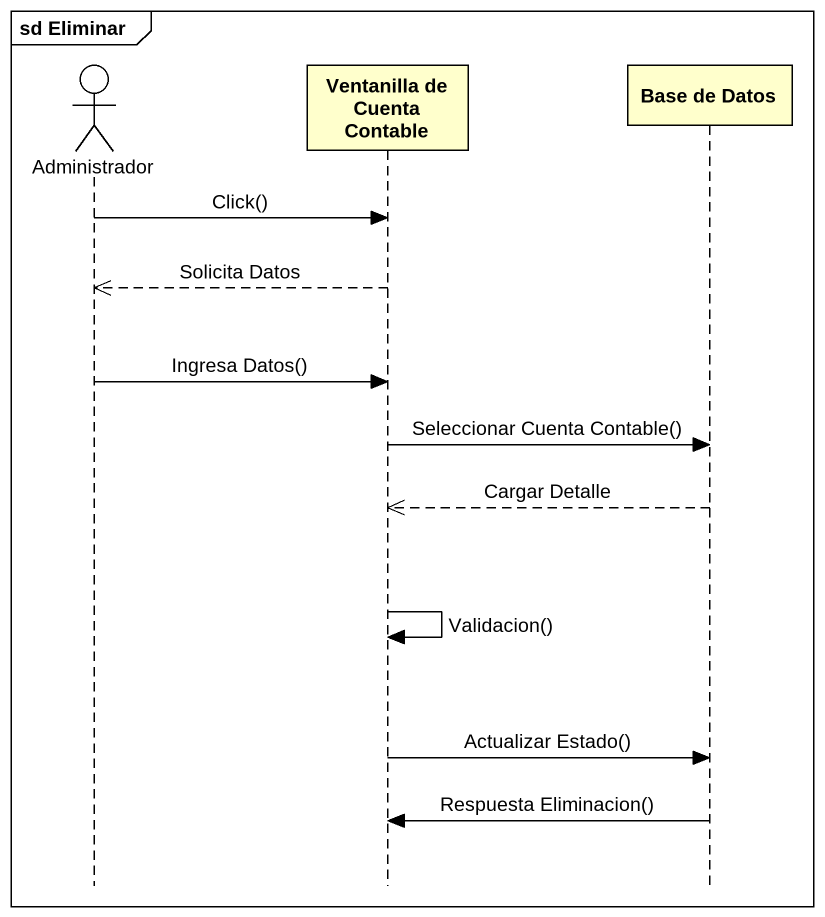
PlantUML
@startuml
mainframe sd Eliminar
hide footbox
actor Administrador
participant "Ventanilla de Cuenta Contable" as Ventanilla_de_Cuenta
participant "Base de Datos" as Base_de_Datos

Administrador -> Ventanilla_de_Cuenta : Click()
Ventanilla_de_Cuenta -->> Administrador : Solicita Datos
Administrador -> Ventanilla_de_Cuenta : Ingresa Datos()
Ventanilla_de_Cuenta -> Base_de_Datos : Seleccionar Cuenta Contable()
Base_de_Datos -->> Ventanilla_de_Cuenta : Cargar Detalle
Ventanilla_de_Cuenta -> Ventanilla_de_Cuenta : Validacion()
Ventanilla_de_Cuenta -> Base_de_Datos : Actualizar Estado()
Base_de_Datos -> Ventanilla_de_Cuenta : Respuesta Eliminacion()
@enduml
